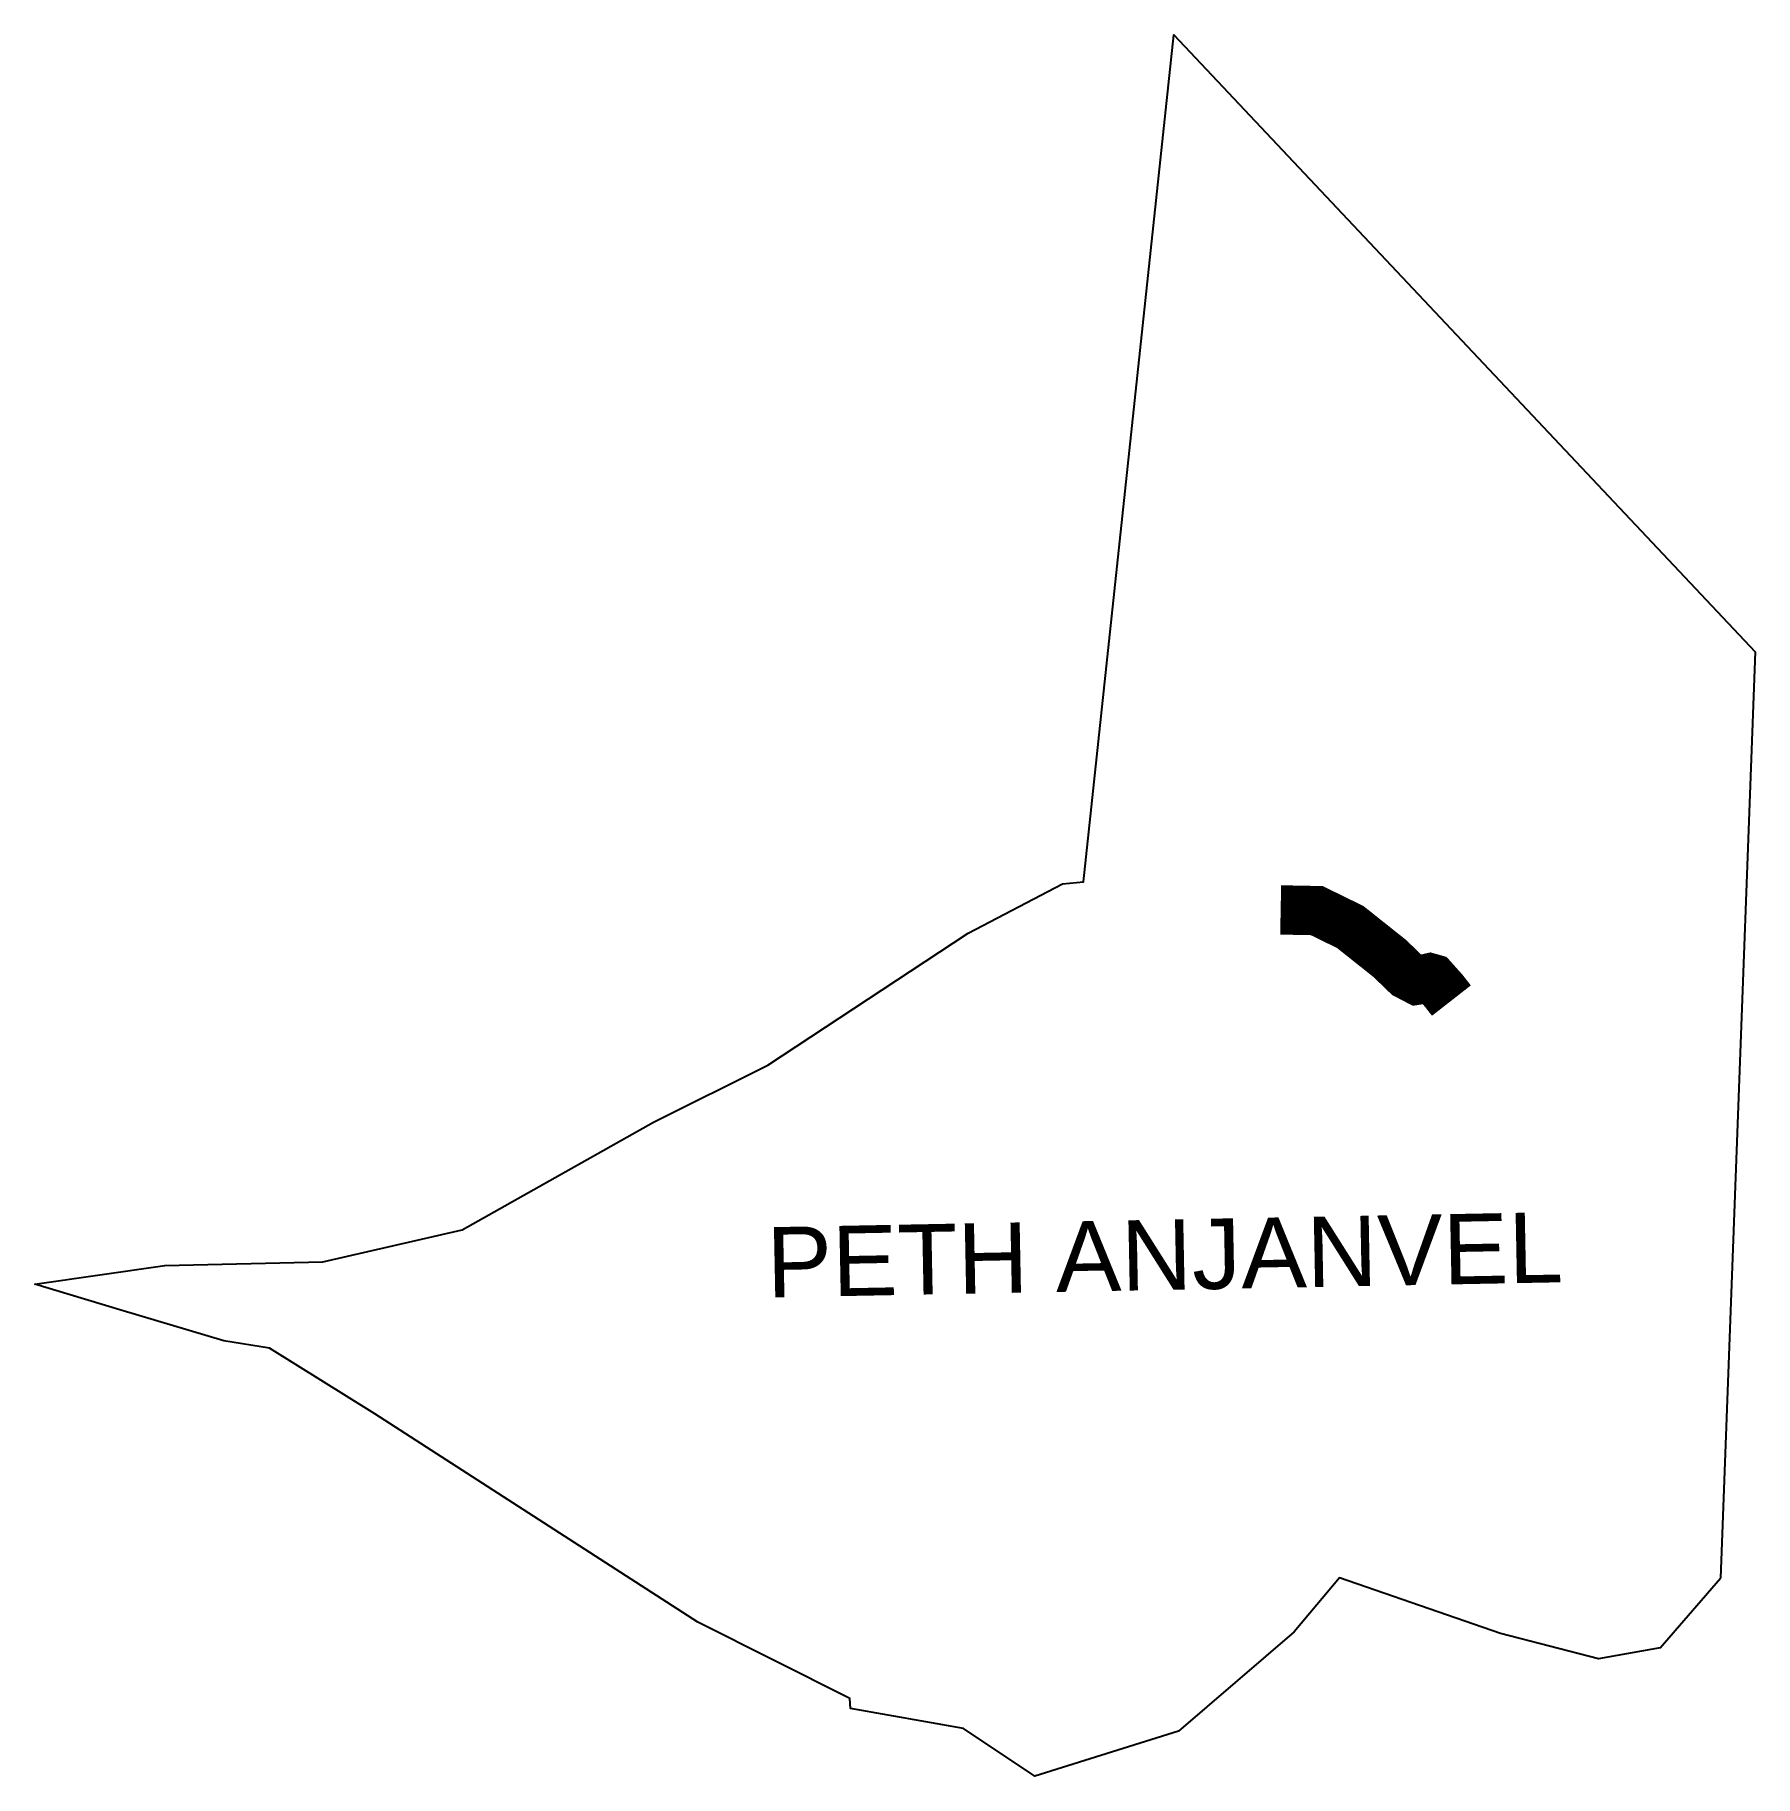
# Model space of a CAD drawing. Header units: metres. Extents: x 302634 to 304378, y 1943094 to 1944859.
import ezdxf

# ---------------------------------------------------------------- set-up
doc = ezdxf.new("R2010")
doc.units = ezdxf.units.M
doc.layers.add('ARTIFICIALLY PROTECTED', color=10, linetype='Continuous')
doc.layers.add('VILLAGE NAME', color=250, linetype='Continuous')
doc.styles.get("Standard").update_dxf_attribs({"font": 'simplex.shx'})

msp = doc.modelspace()

# ---------------------------------------------------------------- linework, layer by layer
at = {"color": 3, "flags": 128}
for points in [[(304281.4, 1943223.5), (304218.9, 1943212.5), (304119.5, 1943238.1), (303956.4, 1943294.7), (303910.3, 1943239.7), (303793.3, 1943139), (303647.6, 1943093.5), (303575.2, 1943141.9), (303460.6, 1943162.1), (303459.9, 1943172.3), (303305.9, 1943249.5), (302978.6, 1943460.8), (302871.6, 1943527.3), (302825.4, 1943534.8), (302720, 1943566.4), (302633.8, 1943592.3), (302765.7, 1943611.2), (302925.9, 1943615), (303067, 1943647.2), (303261.1, 1943756.5), (303377, 1943814.4), (303580.1, 1943947.9), (303675.4, 1943998), (303697, 1944000.1), (303788.4, 1944858.7), (304377.7, 1944233.1), (304342.7, 1943294.4)], [(304281.4, 1943223.5), (304342.7, 1943294.4)]]:
    msp.add_lwpolyline(points, dxfattribs=at)
at = {"layer": 'ARTIFICIALLY PROTECTED', "const_width": 50, "flags": 128}
msp.add_lwpolyline([(304069.8, 1943879.7), (304061.9, 1943889.8), (304051.1, 1943901.9), (304047.9, 1943902.8), (304043, 1943901.7), (304034.9, 1943900.4), (304024.4, 1943905.9), (304007.3, 1943922.4), (303967.2, 1943954.3), (303933.3, 1943970.9), (303896.7, 1943971.6)], dxfattribs=at)

# ---------------------------------------------------------------- texts
at = {"layer": 'VILLAGE NAME', "insert": (303374.9, 1943649.9), "char_height": 71.235, "attachment_point": 1, "rotation": 1.1028}
msp.add_mtext_dynamic_manual_height_columns('{\\fArial|b0|i0|c0|p34;PETH ANJANVEL}', width=1029.278, gutter_width=356.2, heights=[0], dxfattribs=at)

doc.saveas('drawing.dxf')
